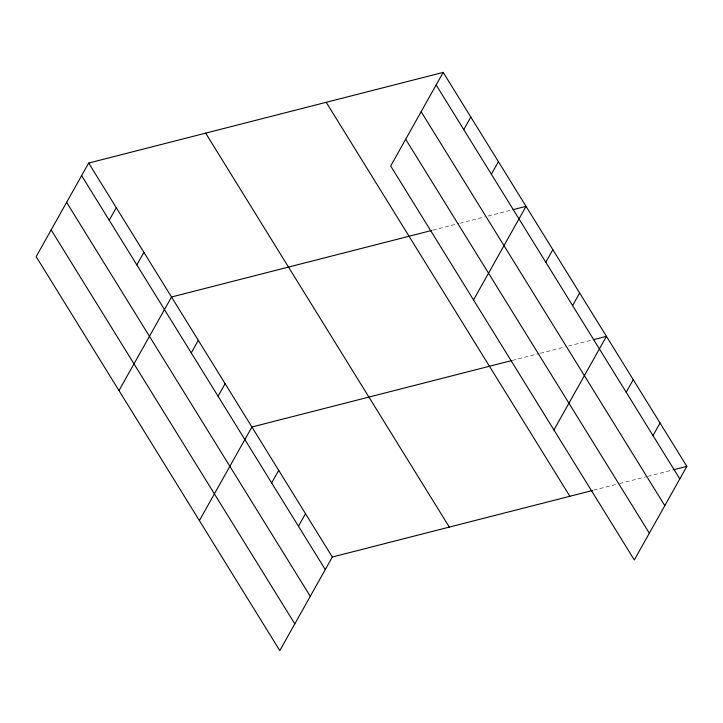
<?xml version="1.0" encoding="UTF-8"?>
<svg xmlns="http://www.w3.org/2000/svg" width="723" height="723" viewBox="0 0 723 723"><rect width="100%" height="100%" fill="white"/><g stroke="black" fill="none" stroke-linecap="round" stroke-linejoin="round"><path stroke-width="0.54" stroke-dasharray="3.62 2.71" d="M432.878 230.167L458.879 223.515M459.964 223.235L484.88 216.864M488.124 216.032L511.956 209.941M512.2 360.452L539.286 353.52M540.361 353.249L565.278 346.877M568.531 346.046L592.363 339.946M593.691 490.176L618.608 483.804M619.683 483.524L645.684 476.882M647.853 476.33L672.77 469.959"/><path stroke-width="1.08" d="M443.199 72.39L390.682 165.983L634.324 559.945L686.85 466.353L443.199 72.39L88.676 163.055L36.15 256.647L279.801 650.61L332.318 557.017L592.607 490.456M109.236 220.262L116.286 207.7M136.846 264.916L143.895 252.354M118.988 390.592L171.514 296.999L431.794 230.438M191.261 352.896L198.31 340.334M218.066 396.231L225.115 383.669M199.394 520.596L251.92 427.004L511.116 360.723M463.759 129.607L470.809 117.045M271.667 482.91L278.716 470.339M491.378 174.252L498.427 161.69M298.472 526.245L305.522 513.682M473.52 299.937L526.037 206.344L513.041 209.661M545.793 262.241L552.842 249.679M572.598 305.576L579.647 293.014M553.926 429.941L606.443 336.349L593.447 339.674M626.199 392.246L633.249 379.683M652.996 435.58L660.045 423.018M673.854 469.679L686.85 466.353M436.15 84.953L679.801 478.915M421.148 111.694L664.799 505.657M405.684 139.25L649.335 533.203M326.209 102.314L569.86 496.267M205.666 133.14L449.317 527.094M88.676 163.055L332.318 557.017M81.618 175.617L325.269 569.579M66.615 202.359L310.266 596.312M51.152 229.905L294.803 623.868"/></g></svg>
